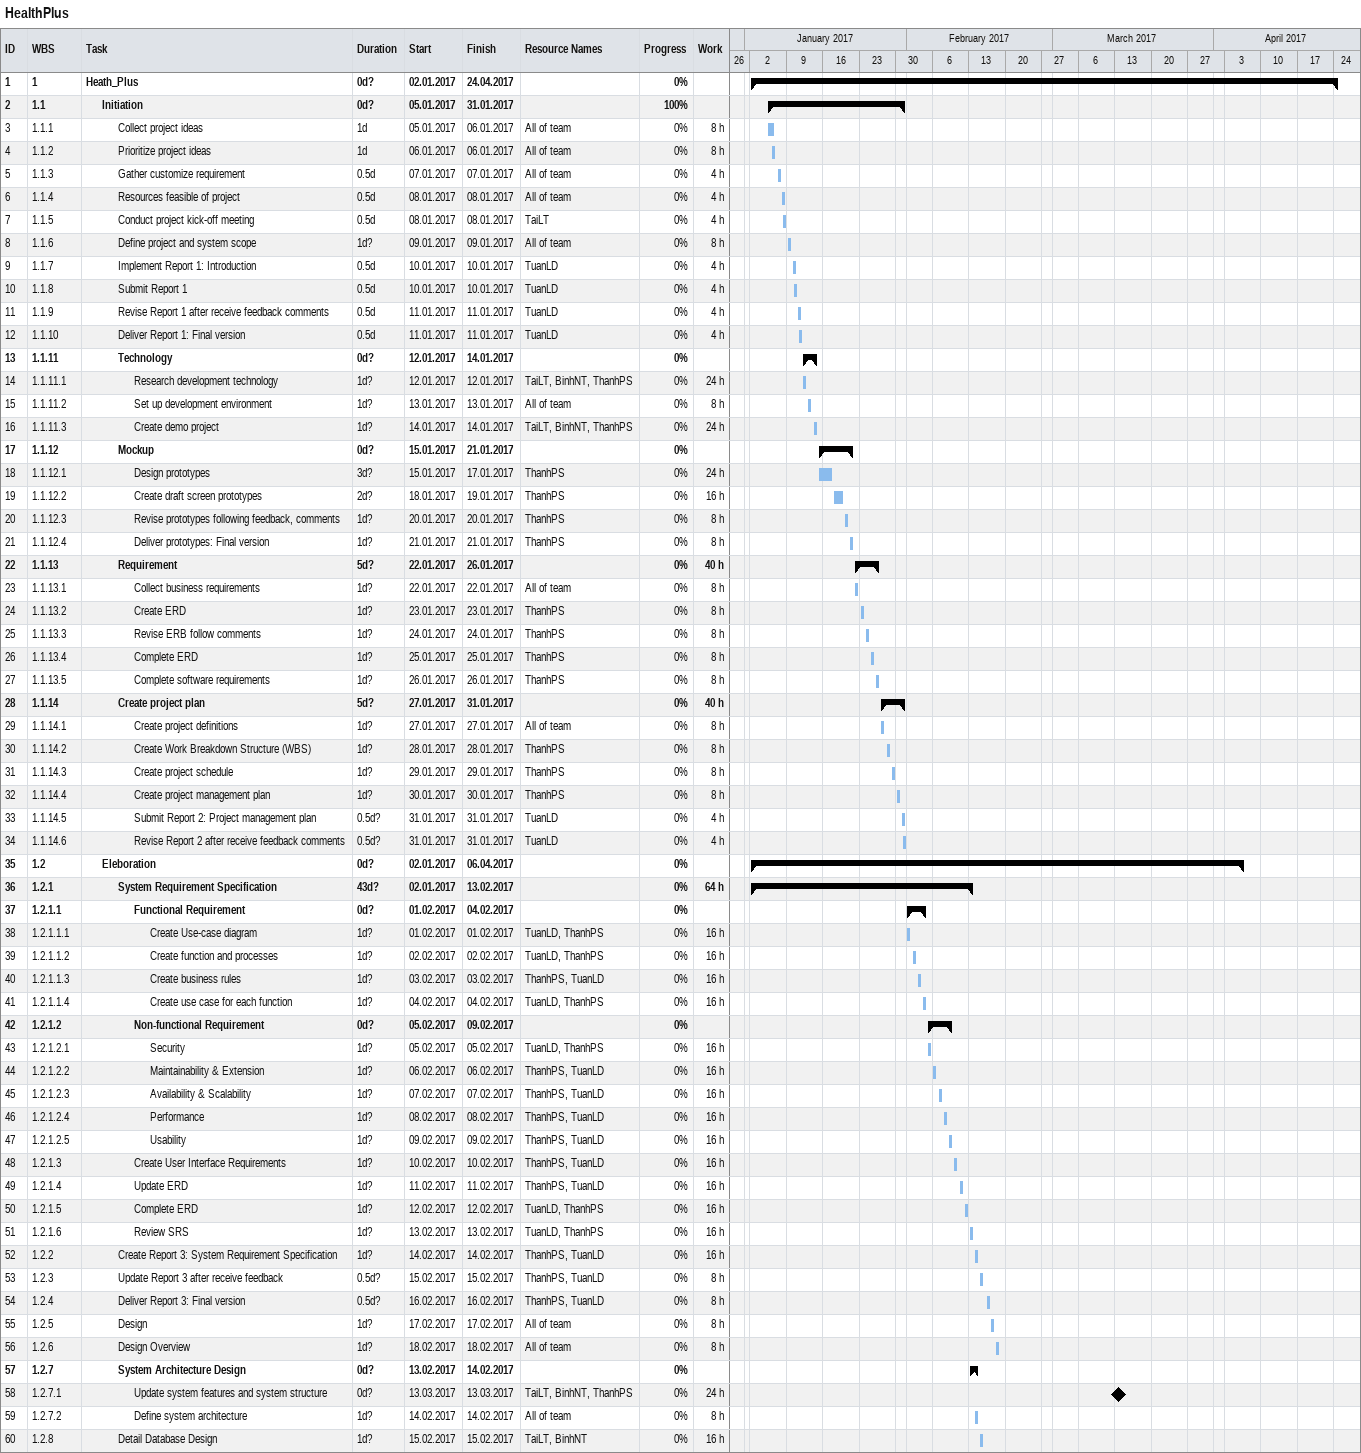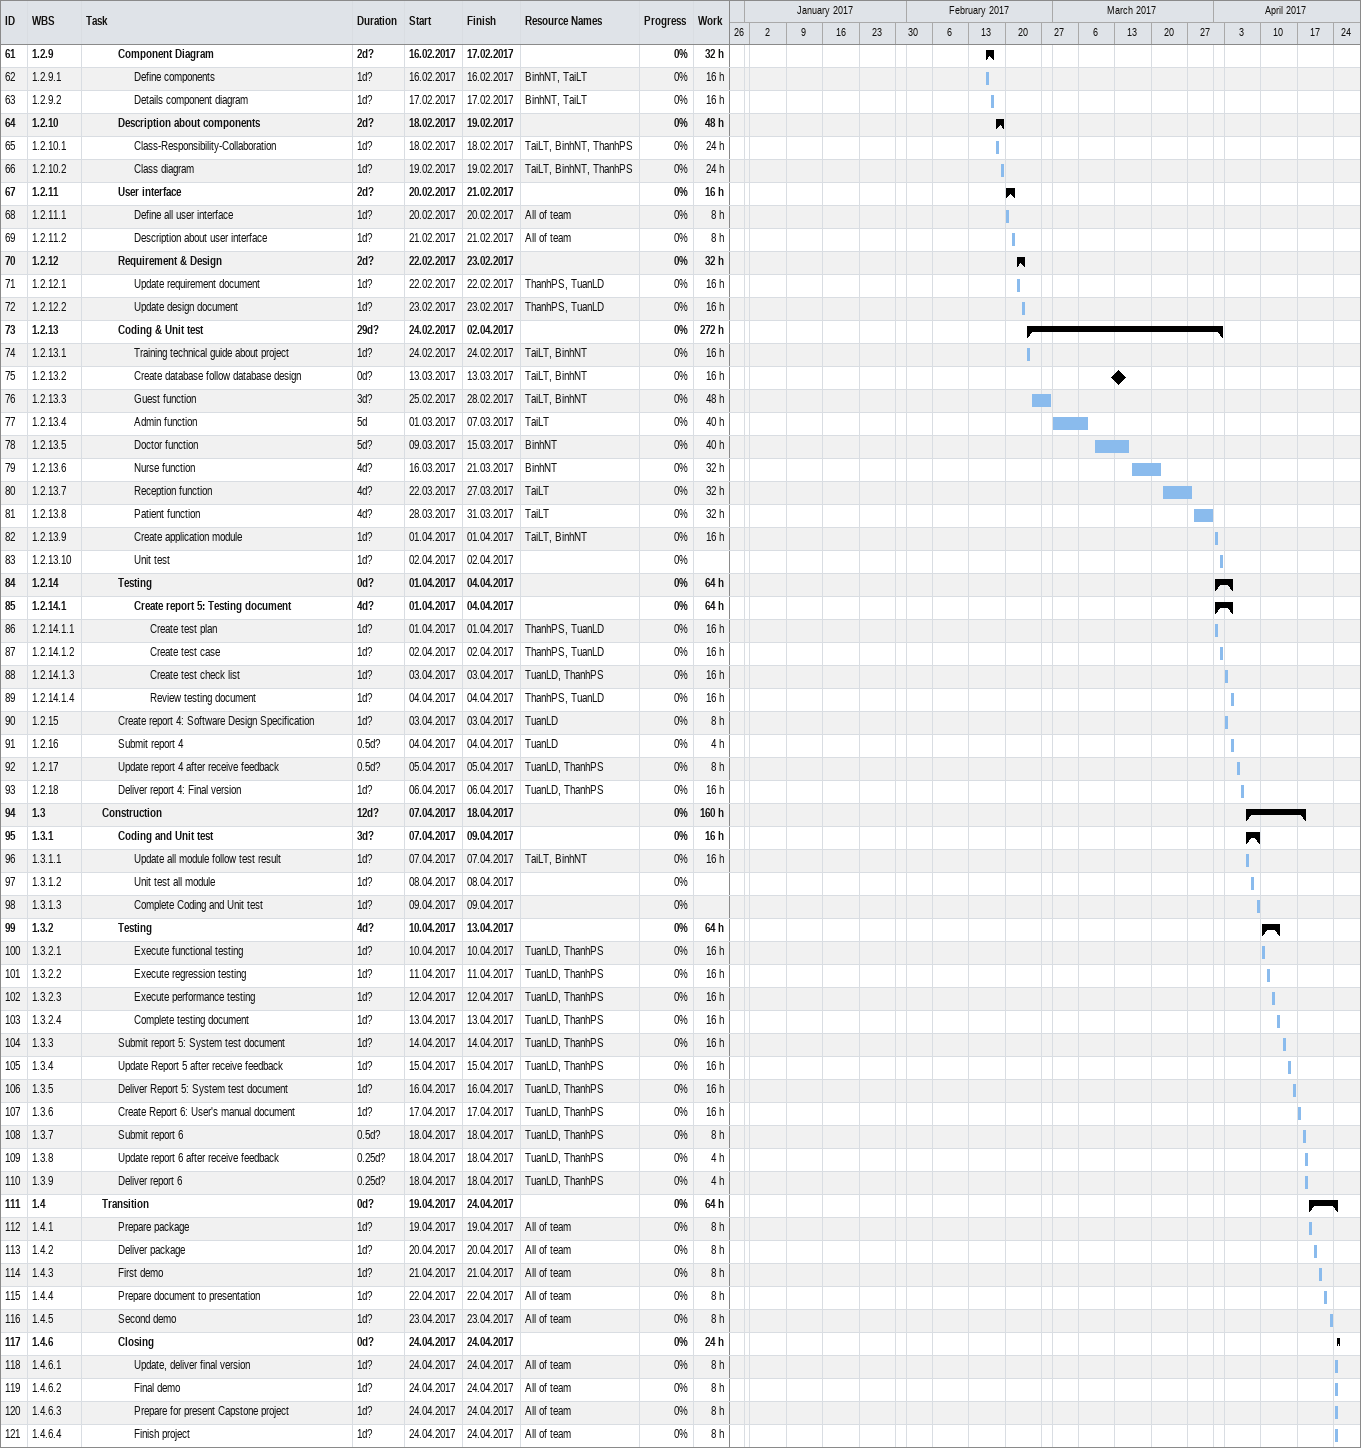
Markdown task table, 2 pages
HealthPlus

| ID | WBS | Task | Duration | Start | Finish | Resources | % complete | Work (h) |
|---|---|---|---|---|---|---|---|---|
| 1 | 1 | **Heath_Plus** | 0d? | 2017-01-02 | 2017-04-24 |  | 0 |  |
| 2 | 1.1 | **Initiation** | 0d? | 2017-01-05 | 2017-01-31 |  | 100 |  |
| 3 | 1.1.1 | Collect project ideas | 1d | 2017-01-05 | 2017-01-06 | All of team | 0 | 8 |
| 4 | 1.1.2 | Prioritize project ideas | 1d | 2017-01-06 | 2017-01-06 | All of team | 0 | 8 |
| 5 | 1.1.3 | Gather customize requirement | 0.5d | 2017-01-07 | 2017-01-07 | All of team | 0 | 4 |
| 6 | 1.1.4 | Resources feasible of project | 0.5d | 2017-01-08 | 2017-01-08 | All of team | 0 | 4 |
| 7 | 1.1.5 | Conduct project kick-off meeting | 0.5d | 2017-01-08 | 2017-01-08 | TaiLT | 0 | 4 |
| 8 | 1.1.6 | Define project and system scope | 1d? | 2017-01-09 | 2017-01-09 | All of team | 0 | 8 |
| 9 | 1.1.7 | Implement Report 1: Introduction | 0.5d | 2017-01-10 | 2017-01-10 | TuanLD | 0 | 4 |
| 10 | 1.1.8 | Submit Report 1 | 0.5d | 2017-01-10 | 2017-01-10 | TuanLD | 0 | 4 |
| 11 | 1.1.9 | Revise Report 1 after receive feedback comments | 0.5d | 2017-01-11 | 2017-01-11 | TuanLD | 0 | 4 |
| 12 | 1.1.10 | Deliver Report 1: Final version | 0.5d | 2017-01-11 | 2017-01-11 | TuanLD | 0 | 4 |
| 13 | 1.1.11 | **Technology** | 0d? | 2017-01-12 | 2017-01-14 |  | 0 |  |
| 14 | 1.1.11.1 | Research development technology | 1d? | 2017-01-12 | 2017-01-12 | TaiLT, BinhNT, ThanhPS | 0 | 24 |
| 15 | 1.1.11.2 | Set up development environment | 1d? | 2017-01-13 | 2017-01-13 | All of team | 0 | 8 |
| 16 | 1.1.11.3 | Create demo project | 1d? | 2017-01-14 | 2017-01-14 | TaiLT, BinhNT, ThanhPS | 0 | 24 |
| 17 | 1.1.12 | **Mockup** | 0d? | 2017-01-15 | 2017-01-21 |  | 0 |  |
| 18 | 1.1.12.1 | Design prototypes | 3d? | 2017-01-15 | 2017-01-17 | ThanhPS | 0 | 24 |
| 19 | 1.1.12.2 | Create draft screen prototypes | 2d? | 2017-01-18 | 2017-01-19 | ThanhPS | 0 | 16 |
| 20 | 1.1.12.3 | Revise prototypes following feedback, comments | 1d? | 2017-01-20 | 2017-01-20 | ThanhPS | 0 | 8 |
| 21 | 1.1.12.4 | Deliver prototypes: Final version | 1d? | 2017-01-21 | 2017-01-21 | ThanhPS | 0 | 8 |
| 22 | 1.1.13 | **Requirement** | 5d? | 2017-01-22 | 2017-01-26 |  | 0 | 40 |
| 23 | 1.1.13.1 | Collect business requirements | 1d? | 2017-01-22 | 2017-01-22 | All of team | 0 | 8 |
| 24 | 1.1.13.2 | Create ERD | 1d? | 2017-01-23 | 2017-01-23 | ThanhPS | 0 | 8 |
| 25 | 1.1.13.3 | Revise ERB follow comments | 1d? | 2017-01-24 | 2017-01-24 | ThanhPS | 0 | 8 |
| 26 | 1.1.13.4 | Complete ERD | 1d? | 2017-01-25 | 2017-01-25 | ThanhPS | 0 | 8 |
| 27 | 1.1.13.5 | Complete software requirements | 1d? | 2017-01-26 | 2017-01-26 | ThanhPS | 0 | 8 |
| 28 | 1.1.14 | **Create project plan** | 5d? | 2017-01-27 | 2017-01-31 |  | 0 | 40 |
| 29 | 1.1.14.1 | Create project definitions | 1d? | 2017-01-27 | 2017-01-27 | All of team | 0 | 8 |
| 30 | 1.1.14.2 | Create Work Breakdown Structure (WBS) | 1d? | 2017-01-28 | 2017-01-28 | ThanhPS | 0 | 8 |
| 31 | 1.1.14.3 | Create project schedule | 1d? | 2017-01-29 | 2017-01-29 | ThanhPS | 0 | 8 |
| 32 | 1.1.14.4 | Create project management plan | 1d? | 2017-01-30 | 2017-01-30 | ThanhPS | 0 | 8 |
| 33 | 1.1.14.5 | Submit Report 2: Project management plan | 0.5d? | 2017-01-31 | 2017-01-31 | TuanLD | 0 | 4 |
| 34 | 1.1.14.6 | Revise Report 2 after receive feedback comments | 0.5d? | 2017-01-31 | 2017-01-31 | TuanLD | 0 | 4 |
| 35 | 1.2 | **Eleboration** | 0d? | 2017-01-02 | 2017-04-06 |  | 0 |  |
| 36 | 1.2.1 | **System Requirement Specification** | 43d? | 2017-01-02 | 2017-02-13 |  | 0 | 64 |
| 37 | 1.2.1.1 | **Functional Requirement** | 0d? | 2017-02-01 | 2017-02-04 |  | 0 |  |
| 38 | 1.2.1.1.1 | Create Use-case diagram | 1d? | 2017-02-01 | 2017-02-01 | TuanLD, ThanhPS | 0 | 16 |
| 39 | 1.2.1.1.2 | Create function and processes | 1d? | 2017-02-02 | 2017-02-02 | TuanLD, ThanhPS | 0 | 16 |
| 40 | 1.2.1.1.3 | Create business rules | 1d? | 2017-02-03 | 2017-02-03 | ThanhPS, TuanLD | 0 | 16 |
| 41 | 1.2.1.1.4 | Create use case for each function | 1d? | 2017-02-04 | 2017-02-04 | TuanLD, ThanhPS | 0 | 16 |
| 42 | 1.2.1.2 | **Non-functional Requirement** | 0d? | 2017-02-05 | 2017-02-09 |  | 0 |  |
| 43 | 1.2.1.2.1 | Security | 1d? | 2017-02-05 | 2017-02-05 | TuanLD, ThanhPS | 0 | 16 |
| 44 | 1.2.1.2.2 | Maintainability & Extension | 1d? | 2017-02-06 | 2017-02-06 | ThanhPS, TuanLD | 0 | 16 |
| 45 | 1.2.1.2.3 | Availability & Scalability | 1d? | 2017-02-07 | 2017-02-07 | ThanhPS, TuanLD | 0 | 16 |
| 46 | 1.2.1.2.4 | Performance | 1d? | 2017-02-08 | 2017-02-08 | ThanhPS, TuanLD | 0 | 16 |
| 47 | 1.2.1.2.5 | Usability | 1d? | 2017-02-09 | 2017-02-09 | ThanhPS, TuanLD | 0 | 16 |
| 48 | 1.2.1.3 | Create User Interface Requirements | 1d? | 2017-02-10 | 2017-02-10 | ThanhPS, TuanLD | 0 | 16 |
| 49 | 1.2.1.4 | Update ERD | 1d? | 2017-02-11 | 2017-02-11 | ThanhPS, TuanLD | 0 | 16 |
| 50 | 1.2.1.5 | Complete ERD | 1d? | 2017-02-12 | 2017-02-12 | TuanLD, ThanhPS | 0 | 16 |
| 51 | 1.2.1.6 | Review SRS | 1d? | 2017-02-13 | 2017-02-13 | TuanLD, ThanhPS | 0 | 16 |
| 52 | 1.2.2 | Create Report 3: System Requirement Specification | 1d? | 2017-02-14 | 2017-02-14 | ThanhPS, TuanLD | 0 | 16 |
| 53 | 1.2.3 | Update Report 3 after receive feedback | 0.5d? | 2017-02-15 | 2017-02-15 | ThanhPS, TuanLD | 0 | 8 |
| 54 | 1.2.4 | Deliver Report 3: Final version | 0.5d? | 2017-02-16 | 2017-02-16 | ThanhPS, TuanLD | 0 | 8 |
| 55 | 1.2.5 | Design | 1d? | 2017-02-17 | 2017-02-17 | All of team | 0 | 8 |
| 56 | 1.2.6 | Design Overview | 1d? | 2017-02-18 | 2017-02-18 | All of team | 0 | 8 |
| 57 | 1.2.7 | **System Architecture Design** | 0d? | 2017-02-13 | 2017-02-14 |  | 0 |  |
| 58 | 1.2.7.1 | Update system features and system structure | 0d? | 2017-03-13 | 2017-03-13 | TaiLT, BinhNT, ThanhPS | 0 | 24 |
| 59 | 1.2.7.2 | Define system architecture | 1d? | 2017-02-14 | 2017-02-14 | All of team | 0 | 8 |
| 60 | 1.2.8 | Detail Database Design | 1d? | 2017-02-15 | 2017-02-15 | TaiLT, BinhNT | 0 | 16 |
| 61 | 1.2.9 | **Component Diagram** | 2d? | 2017-02-16 | 2017-02-17 |  | 0 | 32 |
| 62 | 1.2.9.1 | Define components | 1d? | 2017-02-16 | 2017-02-16 | BinhNT, TaiLT | 0 | 16 |
| 63 | 1.2.9.2 | Details component diagram | 1d? | 2017-02-17 | 2017-02-17 | BinhNT, TaiLT | 0 | 16 |
| 64 | 1.2.10 | **Description about components** | 2d? | 2017-02-18 | 2017-02-19 |  | 0 | 48 |
| 65 | 1.2.10.1 | Class-Responsibility-Collaboration | 1d? | 2017-02-18 | 2017-02-18 | TaiLT, BinhNT, ThanhPS | 0 | 24 |
| 66 | 1.2.10.2 | Class diagram | 1d? | 2017-02-19 | 2017-02-19 | TaiLT, BinhNT, ThanhPS | 0 | 24 |
| 67 | 1.2.11 | **User interface** | 2d? | 2017-02-20 | 2017-02-21 |  | 0 | 16 |
| 68 | 1.2.11.1 | Define all user interface | 1d? | 2017-02-20 | 2017-02-20 | All of team | 0 | 8 |
| 69 | 1.2.11.2 | Description about user interface | 1d? | 2017-02-21 | 2017-02-21 | All of team | 0 | 8 |
| 70 | 1.2.12 | **Requirement & Design** | 2d? | 2017-02-22 | 2017-02-23 |  | 0 | 32 |
| 71 | 1.2.12.1 | Update requirement document | 1d? | 2017-02-22 | 2017-02-22 | ThanhPS, TuanLD | 0 | 16 |
| 72 | 1.2.12.2 | Update design document | 1d? | 2017-02-23 | 2017-02-23 | ThanhPS, TuanLD | 0 | 16 |
| 73 | 1.2.13 | **Coding & Unit test** | 29d? | 2017-02-24 | 2017-04-02 |  | 0 | 272 |
| 74 | 1.2.13.1 | Training technical guide about project | 1d? | 2017-02-24 | 2017-02-24 | TaiLT, BinhNT | 0 | 16 |
| 75 | 1.2.13.2 | Create database follow database design | 0d? | 2017-03-13 | 2017-03-13 | TaiLT, BinhNT | 0 | 16 |
| 76 | 1.2.13.3 | Guest function | 3d? | 2017-02-25 | 2017-02-28 | TaiLT, BinhNT | 0 | 48 |
| 77 | 1.2.13.4 | Admin function | 5d | 2017-03-01 | 2017-03-07 | TaiLT | 0 | 40 |
| 78 | 1.2.13.5 | Doctor function | 5d? | 2017-03-09 | 2017-03-15 | BinhNT | 0 | 40 |
| 79 | 1.2.13.6 | Nurse function | 4d? | 2017-03-16 | 2017-03-21 | BinhNT | 0 | 32 |
| 80 | 1.2.13.7 | Reception function | 4d? | 2017-03-22 | 2017-03-27 | TaiLT | 0 | 32 |
| 81 | 1.2.13.8 | Patient function | 4d? | 2017-03-28 | 2017-03-31 | TaiLT | 0 | 32 |
| 82 | 1.2.13.9 | Create application module | 1d? | 2017-04-01 | 2017-04-01 | TaiLT, BinhNT | 0 | 16 |
| 83 | 1.2.13.10 | Unit test | 1d? | 2017-04-02 | 2017-04-02 |  | 0 |  |
| 84 | 1.2.14 | **Testing** | 0d? | 2017-04-01 | 2017-04-04 |  | 0 | 64 |
| 85 | 1.2.14.1 | **Create report 5: Testing document** | 4d? | 2017-04-01 | 2017-04-04 |  | 0 | 64 |
| 86 | 1.2.14.1.1 | Create test plan | 1d? | 2017-04-01 | 2017-04-01 | ThanhPS, TuanLD | 0 | 16 |
| 87 | 1.2.14.1.2 | Create test case | 1d? | 2017-04-02 | 2017-04-02 | ThanhPS, TuanLD | 0 | 16 |
| 88 | 1.2.14.1.3 | Create test check list | 1d? | 2017-04-03 | 2017-04-03 | TuanLD, ThanhPS | 0 | 16 |
| 89 | 1.2.14.1.4 | Review testing document | 1d? | 2017-04-04 | 2017-04-04 | ThanhPS, TuanLD | 0 | 16 |
| 90 | 1.2.15 | Create report 4: Software Design Specification | 1d? | 2017-04-03 | 2017-04-03 | TuanLD | 0 | 8 |
| 91 | 1.2.16 | Submit report 4 | 0.5d? | 2017-04-04 | 2017-04-04 | TuanLD | 0 | 4 |
| 92 | 1.2.17 | Update report 4 after receive feedback | 0.5d? | 2017-04-05 | 2017-04-05 | TuanLD, ThanhPS | 0 | 8 |
| 93 | 1.2.18 | Deliver report 4: Final version | 1d? | 2017-04-06 | 2017-04-06 | TuanLD, ThanhPS | 0 | 16 |
| 94 | 1.3 | **Construction** | 12d? | 2017-04-07 | 2017-04-18 |  | 0 | 160 |
| 95 | 1.3.1 | **Coding and Unit test** | 3d? | 2017-04-07 | 2017-04-09 |  | 0 | 16 |
| 96 | 1.3.1.1 | Update all module follow test result | 1d? | 2017-04-07 | 2017-04-07 | TaiLT, BinhNT | 0 | 16 |
| 97 | 1.3.1.2 | Unit test all module | 1d? | 2017-04-08 | 2017-04-08 |  | 0 |  |
| 98 | 1.3.1.3 | Complete Coding and Unit test | 1d? | 2017-04-09 | 2017-04-09 |  | 0 |  |
| 99 | 1.3.2 | **Testing** | 4d? | 2017-04-10 | 2017-04-13 |  | 0 | 64 |
| 100 | 1.3.2.1 | Execute functional testing | 1d? | 2017-04-10 | 2017-04-10 | TuanLD, ThanhPS | 0 | 16 |
| 101 | 1.3.2.2 | Execute regression testing | 1d? | 2017-04-11 | 2017-04-11 | TuanLD, ThanhPS | 0 | 16 |
| 102 | 1.3.2.3 | Execute performance testing | 1d? | 2017-04-12 | 2017-04-12 | TuanLD, ThanhPS | 0 | 16 |
| 103 | 1.3.2.4 | Complete testing document | 1d? | 2017-04-13 | 2017-04-13 | TuanLD, ThanhPS | 0 | 16 |
| 104 | 1.3.3 | Submit report 5: System test document | 1d? | 2017-04-14 | 2017-04-14 | TuanLD, ThanhPS | 0 | 16 |
| 105 | 1.3.4 | Update Report 5 after receive feedback | 1d? | 2017-04-15 | 2017-04-15 | TuanLD, ThanhPS | 0 | 16 |
| 106 | 1.3.5 | Deliver Report 5: System test document | 1d? | 2017-04-16 | 2017-04-16 | TuanLD, ThanhPS | 0 | 16 |
| 107 | 1.3.6 | Create Report 6: User's manual document | 1d? | 2017-04-17 | 2017-04-17 | TuanLD, ThanhPS | 0 | 16 |
| 108 | 1.3.7 | Submit report 6 | 0.5d? | 2017-04-18 | 2017-04-18 | TuanLD, ThanhPS | 0 | 8 |
| 109 | 1.3.8 | Update report 6 after receive feedback | 0.25d? | 2017-04-18 | 2017-04-18 | TuanLD, ThanhPS | 0 | 4 |
| 110 | 1.3.9 | Deliver report 6 | 0.25d? | 2017-04-18 | 2017-04-18 | TuanLD, ThanhPS | 0 | 4 |
| 111 | 1.4 | **Transition** | 0d? | 2017-04-19 | 2017-04-24 |  | 0 | 64 |
| 112 | 1.4.1 | Prepare package | 1d? | 2017-04-19 | 2017-04-19 | All of team | 0 | 8 |
| 113 | 1.4.2 | Deliver package | 1d? | 2017-04-20 | 2017-04-20 | All of team | 0 | 8 |
| 114 | 1.4.3 | First demo | 1d? | 2017-04-21 | 2017-04-21 | All of team | 0 | 8 |
| 115 | 1.4.4 | Prepare document to presentation | 1d? | 2017-04-22 | 2017-04-22 | All of team | 0 | 8 |
| 116 | 1.4.5 | Second demo | 1d? | 2017-04-23 | 2017-04-23 | All of team | 0 | 8 |
| 117 | 1.4.6 | **Closing** | 0d? | 2017-04-24 | 2017-04-24 |  | 0 | 24 |
| 118 | 1.4.6.1 | Update, deliver final version | 1d? | 2017-04-24 | 2017-04-24 | All of team | 0 | 8 |
| 119 | 1.4.6.2 | Final demo | 1d? | 2017-04-24 | 2017-04-24 | All of team | 0 | 8 |
| 120 | 1.4.6.3 | Prepare for present Capstone project | 1d? | 2017-04-24 | 2017-04-24 | All of team | 0 | 8 |
| 121 | 1.4.6.4 | Finish project | 1d? | 2017-04-24 | 2017-04-24 | All of team | 0 | 8 |
